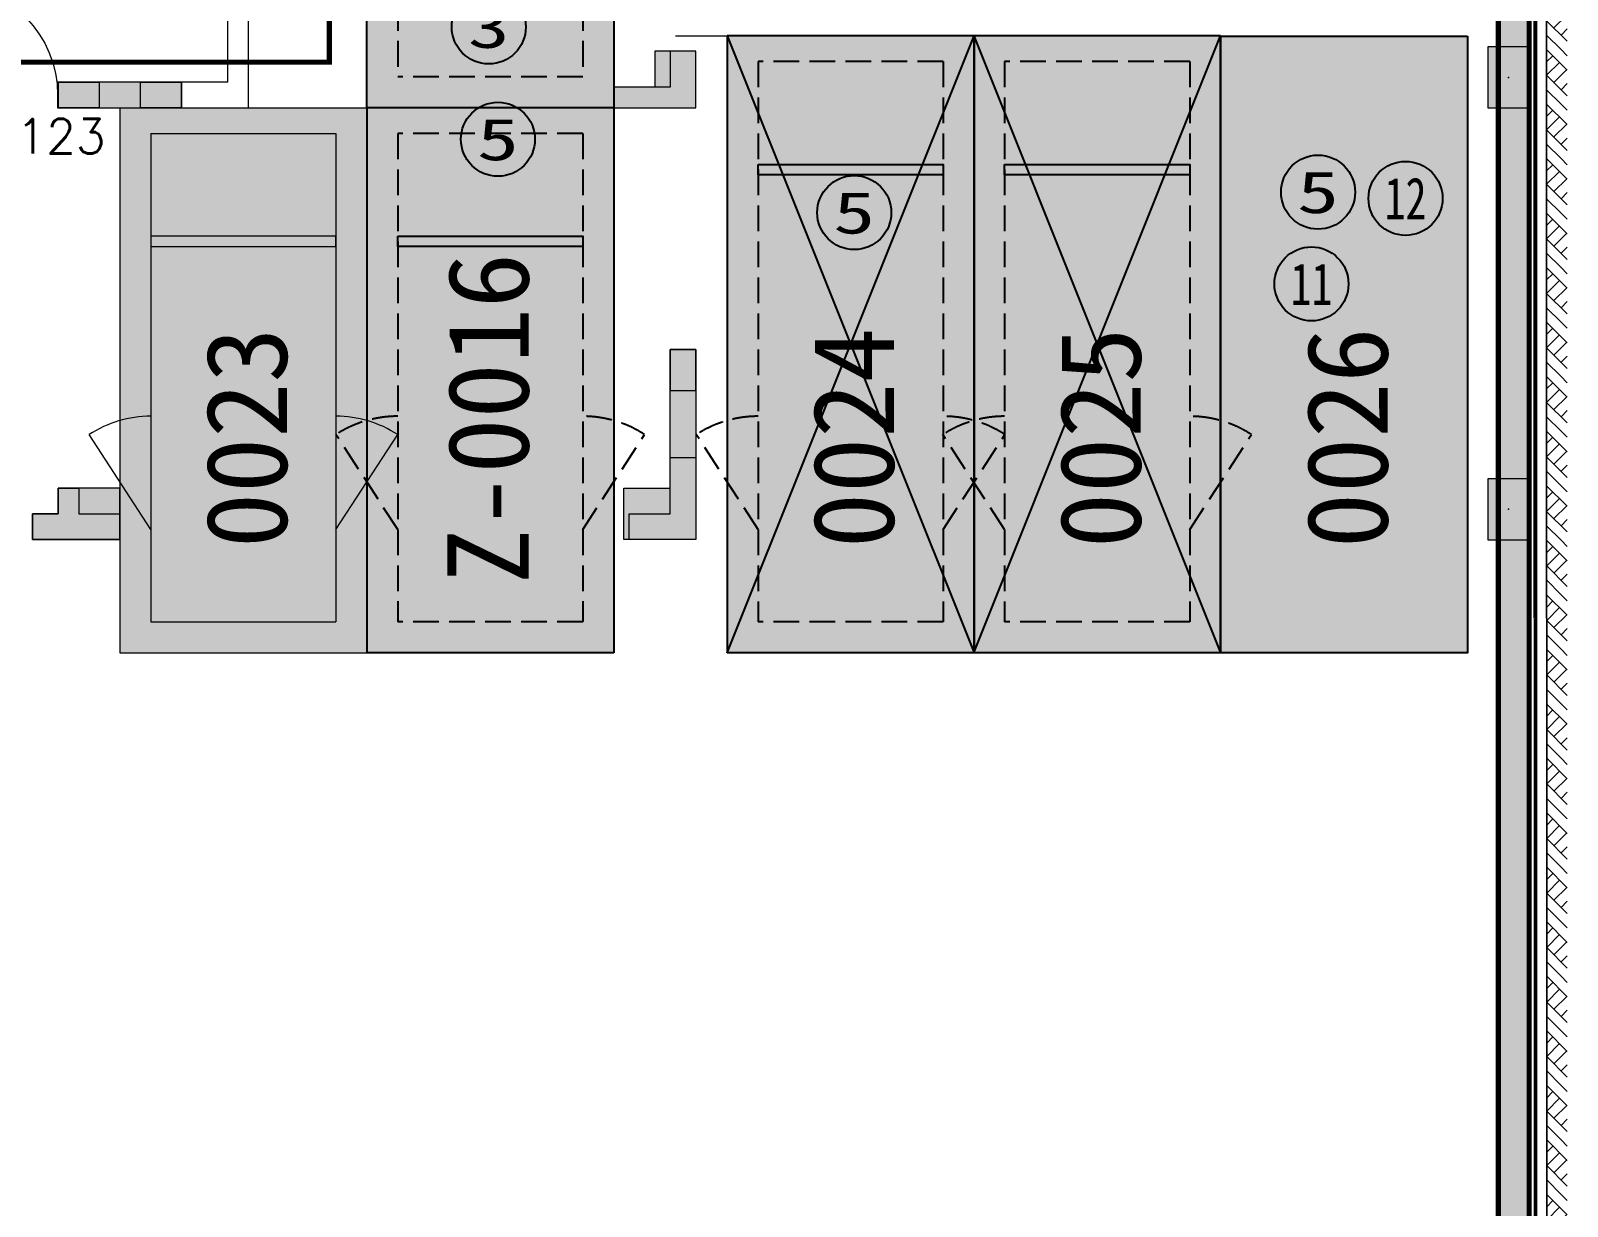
# Model space of a CAD drawing. Extents: x -264757 to 1033689, y 4049843 to 4347093.
# Drawn here: x 20444 to 35381, y 4296629 to 4308063 of the extents above; entities that cross this region are included whole.
import ezdxf
from ezdxf.enums import TextEntityAlignment as Align

# ---------------------------------------------------------------- set-up
doc = ezdxf.new("R2010")
doc.units = 0
doc.header["$LTSCALE"] = 1000
doc.header["$MEASUREMENT"] = 0
doc.linetypes.add('AX-01DK-PB01$1$A-001-车位参照B1$0$A-001-车位参照B1$0$A-001-车位参照B1$0$A-H4-001-基本图形$0$A-001-车位B1$0$DASH', pattern=[0.35, 0.25, -0.1])
doc.linetypes.add('DASH', pattern=[0.35, 0.25, -0.1])
doc.layers.add('AX-01DK-PB01$0$AX-001DK-01-PB01-02$0$A-3-WinF(Text)', color=8, linetype='Continuous', plot=False)
for name, color, linetype in [('不利因素11-尽端停车', 7, 'Continuous'), ('不利因素12-不满足一次性出车', 7, 'Continuous'), ('不利因素3-紧邻房间出入口', 7, 'Continuous'), ('不利因素5-单面靠墙', 7, 'Continuous'), ('不可售车位', 255, 'Continuous'), ('大车位', 7, 'Continuous'), ('子母车位', 7, 'Continuous'), ('普通车位', 7, 'Continuous')]:
    doc.layers.add(name, color=color, linetype=linetype)
doc.layers.add('无关图层', color=8, linetype='Continuous', lineweight=0)
doc.layers.add('车位归属楼栋范围线', color=7, linetype='Continuous', true_color=0x19e6c7)
doc.styles.add('AX-01DK-PB01$0$AX-001DK-01-PB01-02$0$_TCH_WINDOW', font='SIMPLEX', dxfattribs={"bigfont": 'GBCBIG'})
doc.styles.add('AX-ACK-BIANH1$0$黑体', font='simhei.ttf')
doc.styles.add('SX-ACK-PB01-WNC-ALL$0$黑体', font='simhei.ttf')
doc.styles.add('黑体', font='simhei.ttf')

# ---------------------------------------------------------------- blocks, each defined once
blk = doc.blocks.new('SX-ACK-PB01-WNC-ALL$0$20200722.21183209')
at = {"layer": '不利因素5-单面靠墙', "true_color": 0x6d711d}
h = blk.add_hatch(color=66, dxfattribs=at)
h.dxf.hatch_style = 1
edge = h.paths.add_edge_path()
edge.add_arc((360, 360), 360, 0, 360)
at = {"layer": '不利因素5-单面靠墙'}
blk.add_circle((360, 360), 360, dxfattribs=at)
at = {"layer": '不利因素5-单面靠墙', "style": 'SX-ACK-PB01-WNC-ALL$0$黑体', "width": 1.390625}
blk.add_text('5', height=407, dxfattribs=at).set_placement((156, 156), (564, 156), align=Align.FIT)
blk = doc.blocks.new('SX-ACK-PB01-WNC-ALL$0$20200722.21182536')
at = {"layer": '不利因素3-紧邻房间出入口', "true_color": 0xe4d218}
h = blk.add_hatch(color=52, dxfattribs=at)
h.dxf.hatch_style = 1
edge = h.paths.add_edge_path()
edge.add_arc((360, 360), 360, 0, 360)
at = {"layer": '不利因素3-紧邻房间出入口'}
blk.add_circle((360, 360), 360, dxfattribs=at)
at = {"layer": '不利因素3-紧邻房间出入口', "style": 'SX-ACK-PB01-WNC-ALL$0$黑体', "width": 1.390625}
blk.add_text('3', height=407, dxfattribs=at).set_placement((156, 156), (564, 156), align=Align.FIT)
blk = doc.blocks.new('20200722.21185040')
at = {"layer": '不利因素11-尽端停车', "true_color": 0xf21b23}
h = blk.add_hatch(color=240, dxfattribs=at)
h.dxf.hatch_style = 1
edge = h.paths.add_edge_path()
edge.add_arc((360, 360), 360, 0, 360)
at = {"layer": '不利因素11-尽端停车'}
blk.add_circle((360, 360), 360, dxfattribs=at)
at = {"layer": '不利因素11-尽端停车', "style": '黑体', "width": 0.695313}
blk.add_text('11', height=407.3, dxfattribs=at).set_placement((156, 156), (564, 156), align=Align.FIT)
blk = doc.blocks.new('20200722.21185335')
at = {"layer": '不利因素12-不满足一次性出车', "true_color": 0x201adc}
h = blk.add_hatch(color=182, dxfattribs=at)
h.dxf.hatch_style = 1
edge = h.paths.add_edge_path()
edge.add_arc((360, 360), 360, 0, 360)
at = {"layer": '不利因素12-不满足一次性出车'}
blk.add_circle((360, 360), 360, dxfattribs=at)
at = {"layer": '不利因素12-不满足一次性出车', "style": '黑体', "width": 0.695313}
blk.add_text('12', height=407.3, dxfattribs=at).set_placement((156, 156), (564, 156), align=Align.FIT)
blk = doc.blocks.new('sadfsadfasf')
at = {"layer": '不可售车位', "true_color": 0x757b8a}
h = blk.add_hatch(color=8, dxfattribs=at)
h.dxf.hatch_style = 1
h.paths.add_polyline_path([(2400, 6000), (2400, 0), (0, 0), (0, 6000)])
at = {"layer": '不可售车位', "color": 8, "true_color": 0x757b8a}
blk.add_lwpolyline([(2400, 6000), (2400, 0), (0, 0), (0, 6000)], close=True, dxfattribs=at)
blk = doc.blocks.new('AX-01DK-PB01$1$$LinePat$素土夯实')
at = {"layer": '无关图层'}
for p, q in [((0, -210), (210, 0)), ((120, -300), (420, 0)), ((420, 0), (608, -188)), ((495, -300), (795, 0)), ((615, 0), (705, -90)), ((210, -210), (300, -300)), ((315, -105), (502, -293)), ((705, -300), (795, -210))]:
    blk.add_line(p, q, dxfattribs=at)
blk = doc.blocks.new('SX-CK-PB001-WNC$1$20211103.13313888')
at = {"layer": '无关图层'}
h = blk.add_hatch(color=256, dxfattribs=at)
h.dxf.hatch_style = 1
h.paths.add_polyline_path([(0, 600), (400, 600), (400, 0), (0, 0)])
blk.add_lwpolyline([(0, 600), (400, 600), (400, 0), (0, 0)], close=True, dxfattribs=at)
blk.add_point((200, 300), dxfattribs=at)
blk = doc.blocks.new('AX-01DK-PB01$0$$DorLib2D$00000001')
at = {"layer": '无关图层'}
for p, q in [((0.45, 0.975), (0.5, 0.975)), ((0.45, 0), (0.45, 0.975)), ((0.5, 0), (0.5, 0.975)), ((0.5, 0), (0.45, 0))]:
    blk.add_line(p, q, dxfattribs=at)
at = {"layer": '无关图层', "lineweight": 13}
blk.add_arc((0.475, 0), 0.975, 91.4693, 180, dxfattribs=at)
blk = doc.blocks.new('A$C741380cb')
at = {"layer": '子母车位', "true_color": 0x0617f9}
h = blk.add_hatch(color=5, dxfattribs=at)
h.dxf.hatch_style = 1
h.paths.add_polyline_path([(2400, 0), (2400, -10400), (0, -10400), (0, 0)])
blk = doc.blocks.new('A$C7e5eb487')
at = {"layer": '普通车位', "true_color": 0xf18f8e}
h = blk.add_hatch(color=11, dxfattribs=at)
h.dxf.hatch_style = 1
h.paths.add_polyline_path([(2400, 0), (2400, -5300), (0, -5300), (0, 0)])

msp = doc.modelspace()

# ---------------------------------------------------------------- hatches: boundary and pattern name
at = {"layer": '大车位', "true_color": 0xe806f9}
h = msp.add_hatch(color=6, dxfattribs=at)
h.dxf.hatch_style = 1
h.paths.add_polyline_path([(29614.5, 4302012.3), (29614.5, 4308012.3), (27214.5, 4308012.3), (27214.5, 4302012.3)])
h = msp.add_hatch(color=6, dxfattribs=at)
h.dxf.hatch_style = 1
h.paths.add_polyline_path([(32011.1, 4302012.3), (32011.1, 4308012.3), (29611.1, 4308012.3), (29611.1, 4302012.3)])
at = {"layer": '无关图层'}
h = msp.add_hatch(dxfattribs=at)
h.set_pattern_fill('钢筋混凝土', color=256, scale=100)
h.set_pattern_definition([(45, (-1162769.92, 4676018.46), (-176.776695, 176.776695), []), (50, (-1162769.9, 4676018.46), (717.26018, -62.75213), [75, -825]), (355, (-1162769.9, 4676018.46), (-138.75133, 752.19213), [60, -660]), (100.4514, (-1162710.15, 4676013.2), (578.5094, 689.43954), [63.7402, -701.1421]), (46.1842, (-1162769.9, 4676218.46), (1067.24105, -165.519), [112.5, -1237.5]), (96.6356, (-1162681, 4676204.7), (934.6627, 974.1179), [95.6103, -1051.713]), (351.1842, (-1162769.9, 4676218.5), (934.6619, 974.1186), [90, -990]), (21, (-1162669.9, 4676168.46), (596.90705, -402.6189), [75, -825]), (326, (-1162669.9, 4676168.46), (243.31533, 725.15005), [60, -660]), (71.4514, (-1162620.2, 4676134.9), (840.22263, 322.5305), [63.7402, -701.1421]), (37.5, (-1162769.92, 4676018.46), (12.159855, 332.893854), [0, -652, 0, -670, 0, -662.5]), (7.5, (-1162769.92, 4676018.46), (263.06954, 394.41171), [0, -382, 0, -637, 0, -252.5]), (327.5, (-1162992.92, 4676018.46), (533.822436, -22.55487), [0, -250, 0, -780, 0, -1035]), (317.5, (-1163092.92, 4676018.46), (583.18617, 100.10498), [0, -325, 0, -518, 0, -735])])
h.paths.add_polyline_path([(34710.6, 4289478), (35010.6, 4289478), (35010.6, 4315662.6), (26911, 4315662.6), (26911, 4315362.6), (34710.6, 4315362.6)])
for points in [[(34711, 4309466.7), (34711.1, 4257299.3), (35011.1, 4257299.3), (35011, 4309466.7)], [(26911, 4307862.6), (26510.8, 4307862.6), (26510.8, 4307512.6), (26110.8, 4307512.6), (26111.2, 4307312.6), (26911, 4307312.6)], [(20710.3, 4307562.6), (21110.3, 4307563.1), (21110.3, 4307312.1), (20710.3, 4307311.5)], [(21511, 4307562.6), (21911, 4307563.1), (21911, 4307312.1), (21511, 4307311.5)], [(26660.8, 4304962.6), (26661.1, 4304562.6), (26911, 4304562.6), (26910.6, 4304962.6)], [(26210.4, 4303612.8), (26661.1, 4303612.4), (26660.8, 4303912.2), (26911.1, 4303912.2), (26910.8, 4303112.6), (26210.1, 4303113)], [(21311.7, 4303612.6), (20711.7, 4303612.6), (20711.7, 4303362.6), (20461.3, 4303362.6), (20461.3, 4303112.6), (21311.7, 4303112.6)]]:
    msp.add_hatch(color=256, dxfattribs=at).paths.add_polyline_path(points)
h = msp.add_hatch(color=256, dxfattribs=at)
h.dxf.hatch_style = 1
h.paths.add_polyline_path([(26910.8, 4307862.6), (26660.8, 4307862.6), (26660.8, 4307512.6), (26110.8, 4307512.6), (26110.8, 4307312.6), (26910.8, 4307312.6)])
h = msp.add_hatch(color=256, dxfattribs=at)
h.dxf.hatch_style = 1
h.paths.add_polyline_path([(26910.8, 4307862.6), (26660.8, 4307862.6), (26660.8, 4307512.6), (26110.8, 4307512.6), (26110.8, 4307312.6), (26910.8, 4307312.6)])
h = msp.add_hatch(color=256, dxfattribs=at)
h.dxf.hatch_style = 1
h.paths.add_polyline_path([(21911, 4307563.1), (20710.3, 4307563.1), (20710.3, 4307311.5), (21911, 4307311.5)])
h = msp.add_hatch(color=256, dxfattribs=at)
h.dxf.hatch_style = 1
h.paths.add_polyline_path([(26410.8, 4303262.6), (26410.8, 4303512.6), (26660.8, 4303512.6), (26660.7, 4304962.6), (26910.7, 4304962.6), (26910.8, 4303262.6)])
h = msp.add_hatch(color=256, dxfattribs=at)
h.dxf.hatch_style = 1
h.paths.add_polyline_path([(20461.3, 4303112.6), (20461.3, 4303362.6), (20711.3, 4303362.6), (20711.3, 4303612.6), (20911.3, 4303612.6), (20911.3, 4303362.6), (21311.3, 4303362.6), (21311.3, 4303112.6), (20911.3, 4303112.6)])

# ---------------------------------------------------------------- linework, layer by layer
at = {"layer": '大车位', "color": 83}
for p, q in [((27214.5, 4308012.3, 0), (27214.5, 4302012.3, 0)), ((29614.5, 4308012.3, 0), (27214.5, 4308012.3, 0)), ((29611.1, 4308012.3, 0), (29611.1, 4302012.3, 0)), ((32011.1, 4308012.3, 0), (29611.1, 4308012.3, 0)), ((29614.5, 4308012.3, 0), (29614.5, 4302012.3, 0)), ((32011.1, 4308012.3, 0), (32011.1, 4302012.3, 0)), ((29614.5, 4302012.3, 0), (27214.5, 4302012.3, 0)), ((32011.1, 4302012.3, 0), (29611.1, 4302012.3, 0))]:
    msp.add_line(p, q, dxfattribs=at)
at = {"layer": '大车位', "color": 8, "linetype": 'AX-01DK-PB01$1$A-001-车位参照B1$0$A-001-车位参照B1$0$A-001-车位参照B1$0$A-H4-001-基本图形$0$A-001-车位B1$0$DASH'}
for p, q in [((29314.5, 4307762.3, 0), (27514.5, 4307762.3, 0)), ((27514.5, 4307762.3, 0), (27514.5, 4302312.3, 0)), ((29314.5, 4307762.3, 0), (29314.5, 4302312.3, 0)), ((31711.1, 4307762.3, 0), (29911.1, 4307762.3, 0)), ((29911.1, 4307762.3, 0), (29911.1, 4302312.3, 0)), ((31711.1, 4307762.3, 0), (31711.1, 4302312.3, 0)), ((29314.5, 4302312.3, 0), (27514.5, 4302312.3, 0)), ((31711.1, 4302312.3, 0), (29911.1, 4302312.3, 0))]:
    msp.add_line(p, q, dxfattribs=at)
at = {"layer": '大车位', "color": 83, "elevation": 0}
for points in [[(27214.5, 4302012.3), (29614.5, 4308012.3)], [(27214.5, 4308012.3), (29614.5, 4302012.3)], [(29611.1, 4302012.3), (32011.1, 4308012.3)], [(29611.1, 4308012.3), (32011.1, 4302012.3)]]:
    msp.add_lwpolyline(points, dxfattribs=at)
at = {"layer": '大车位', "elevation": 0}
for points in [[(27514.5, 4306762.3), (29314.5, 4306762.3), (29314.5, 4306662.3), (27514.5, 4306662.3)], [(29911.1, 4306762.3), (31711.1, 4306762.3), (31711.1, 4306662.3), (29911.1, 4306662.3)]]:
    msp.add_lwpolyline(points, close=True, dxfattribs=at)
at = {"layer": '大车位', "linetype": 'AX-01DK-PB01$1$A-001-车位参照B1$0$A-001-车位参照B1$0$A-001-车位参照B1$0$A-H4-001-基本图形$0$A-001-车位B1$0$DASH', "elevation": 0}
for points in [[(27514.5, 4303212.3), (26914.5, 4304134.2)], [(29911.1, 4303212.3), (29311.1, 4304134.2)], [(29314.5, 4303212.3), (29914.5, 4304134.2)], [(31711.1, 4303212.3), (32311.1, 4304134.2)]]:
    msp.add_lwpolyline(points, dxfattribs=at)
at = {"layer": '大车位', "linetype": 'AX-01DK-PB01$1$A-001-车位参照B1$0$A-001-车位参照B1$0$A-001-车位参照B1$0$A-H4-001-基本图形$0$A-001-车位B1$0$DASH'}
for centre, start, end in [((27514.5, 4303212.3, 0), 90, 123.05573), ((29911.1, 4303212.3, 0), 90, 123.05573), ((29314.5, 4303212.3, 0), 56.94427, 90), ((31711.1, 4303212.3, 0), 56.94427, 90)]:
    msp.add_arc(centre, 1100, start, end, dxfattribs=at)
at = {"layer": '子母车位', "color": 8, "linetype": 'AX-01DK-PB01$1$A-001-车位参照B1$0$A-001-车位参照B1$0$A-001-车位参照B1$0$A-H4-001-基本图形$0$A-001-车位B1$0$DASH'}
for p, q in [((24011.2, 4312162.6), (24011.2, 4307612.6, 0)), ((25811.2, 4312162.6), (25811.2, 4307612.6, 0)), ((25811.2, 4307612.6, 0), (24011.2, 4307612.6, 0)), ((25811.1, 4307062.6, 0), (24011.1, 4307062.6, 0)), ((24011.1, 4307062.6, 0), (24011.1, 4302312.6)), ((25811.1, 4307062.6, 0), (25811.1, 4302312.6)), ((25811.1, 4302312.6), (24011.1, 4302312.6))]:
    msp.add_line(p, q, dxfattribs=at)
at = {"layer": '子母车位', "color": 83}
for p, q in [((23711.1, 4307312.6, 0), (23711.1, 4302012.6)), ((26111.1, 4307312.6, 0), (23711.1, 4307312.6, 0)), ((26111.1, 4307312.6, 0), (26111.1, 4302012.6)), ((26111.1, 4302012.6), (23711.1, 4302012.6))]:
    msp.add_line(p, q, dxfattribs=at)
msp.add_lwpolyline([(23711.2, 4312412.6), (26111.2, 4312412.6), (26111.1, 4307312.6), (23711.1, 4307312.6)], close=True, dxfattribs=at)
at = {"layer": '子母车位', "elevation": 0}
msp.add_lwpolyline([(24011.1, 4306062.6), (25811.1, 4306062.6), (25811.1, 4305962.6), (24011.1, 4305962.6)], close=True, dxfattribs=at)
at = {"layer": '子母车位', "linetype": 'AX-01DK-PB01$1$A-001-车位参照B1$0$A-001-车位参照B1$0$A-001-车位参照B1$0$A-H4-001-基本图形$0$A-001-车位B1$0$DASH', "elevation": 0}
for points in [[(24011.1, 4303212.6), (23411.1, 4304134.6)], [(25811.1, 4303212.6), (26411.1, 4304134.6)]]:
    msp.add_lwpolyline(points, dxfattribs=at)
at = {"layer": '子母车位', "linetype": 'AX-01DK-PB01$1$A-001-车位参照B1$0$A-001-车位参照B1$0$A-001-车位参照B1$0$A-H4-001-基本图形$0$A-001-车位B1$0$DASH'}
for centre, start, end in [((24011.1, 4303212.6), 90, 123.05573), ((25811.1, 4303212.6), 56.94427, 90)]:
    msp.add_arc(centre, 1100, start, end, dxfattribs=at)
at = {"layer": '无关图层'}
for p, q in [((35183, 4256447.1), (35180.3, 4315832.6)), ((35180.3, 4315832.6), (35183, 4256447.1)), ((35063, 4256566.3), (35060.3, 4315712.6)), ((35070.3, 4315722.6), (35073, 4256556.4)), ((35080.3, 4315732.6), (35083, 4256546.5)), ((22561.3, 4307312.6), (22561.3, 4311812.6)), ((22361.3, 4307562.6), (22361.3, 4311612.6)), ((34711, 4309466.7), (34711.1, 4257299.3)), ((35011, 4309466.7), (35011.1, 4257299.3)), ((26710.4, 4308012.8), (27760.4, 4308012.2)), ((22361.3, 4307562.6), (20704.8, 4307562.6)), ((20704.8, 4307562.6), (20704.8, 4307312.6)), ((20704.8, 4307312.6), (22561.3, 4307312.6)), ((21311.1, 4307312.6), (21311.1, 4302012.6, 0)), ((21311.1, 4307312.6), (23711.1, 4307312.6)), ((23711.1, 4307312.6), (23711.1, 4302012.6, 0)), ((21611.1, 4307062.6), (23411.1, 4307062.6)), ((21611.1, 4307062.6), (21611.1, 4302312.6, 0)), ((23411.1, 4307062.6), (23411.1, 4302312.6, 0)), ((21611.1, 4302312.6, 0), (23411.1, 4302312.6, 0)), ((21311.1, 4302012.6, 0), (23711.1, 4302012.6, 0))]:
    msp.add_line(p, q, dxfattribs=at)
for points in [[(34710.6, 4286458), (34710.6, 4256908.1), (26760.7, 4256908.1), (26760.7, 4256608.1), (35010.6, 4256608.1), (35010.6, 4315662.6), (26911, 4315662.6), (26911, 4315362.6), (34710.6, 4315362.6), (34710.6, 4289478)], [(21611.1, 4303212.6), (21011.1, 4304134.6)], [(23411.1, 4303212.6), (24011.1, 4304134.6)]]:
    msp.add_lwpolyline(points, dxfattribs=at)
for points in [[(26910.8, 4307862.6), (26660.8, 4307862.6), (26660.8, 4307512.6), (26110.8, 4307512.6), (26110.8, 4307312.6), (26910.8, 4307312.6)], [(26910.8, 4307862.6), (26660.8, 4307862.6), (26660.8, 4307512.6), (26110.8, 4307512.6), (26110.8, 4307312.6), (26910.8, 4307312.6)], [(26911, 4307862.6), (26510.8, 4307862.6), (26510.8, 4307512.6), (26110.8, 4307512.6), (26111.2, 4307312.6), (26911, 4307312.6)], [(20710.3, 4307562.6), (21110.3, 4307563.1), (21110.3, 4307312.1), (20710.3, 4307311.5)], [(21911, 4307563.1), (20710.3, 4307563.1), (20710.3, 4307311.5), (21911, 4307311.5)], [(21511, 4307562.6), (21911, 4307563.1), (21911, 4307312.1), (21511, 4307311.5)], [(23411.1, 4306062.6), (21611.1, 4306062.6), (21611.1, 4305962.6), (23411.1, 4305962.6)], [(26260.8, 4303112.6), (26260.8, 4303362.6), (26660.8, 4303362.6), (26660.8, 4304962.6), (26910.8, 4304962.6), (26910.8, 4303112.6)], [(26660.8, 4304962.6), (26661.1, 4304562.6), (26911, 4304562.6), (26910.6, 4304962.6)], [(26210.4, 4303612.8), (26661.1, 4303612.4), (26660.8, 4303912.2), (26911.1, 4303912.2), (26910.8, 4303112.6), (26210.1, 4303113)], [(20461.3, 4303112.6), (20461.3, 4303362.6), (20711.3, 4303362.6), (20711.3, 4303612.6), (20911.3, 4303612.6), (20911.3, 4303362.6), (21311.3, 4303362.6), (21311.3, 4303112.6), (20911.3, 4303112.6)], [(21311.7, 4303612.6), (20711.7, 4303612.6), (20711.7, 4303362.6), (20461.3, 4303362.6), (20461.3, 4303112.6), (21311.7, 4303112.6)]]:
    msp.add_lwpolyline(points, close=True, dxfattribs=at)
for centre, start, end in [((21611.1, 4303212.6, 0), 90, 123.05573), ((23411.1, 4303212.6, 0), 56.94427, 90)]:
    msp.add_arc(centre, 1100, start, end, dxfattribs=at)
at = {"layer": '车位归属楼栋范围线', "linetype": 'DASH', "ltscale": 5, "const_width": 50}
for points in [[(7360.8, 4286156.9), (10846.5, 4286156.9), (10846.5, 4290078), (26215.4, 4290078), (26210.1, 4285810.3), (35011.1, 4285810.3), (35011.1, 4315662.6), (26911.1, 4315661.4), (26911.1, 4316863.1), (24161.3, 4316863), (24162.1, 4319332.6), (14461.2, 4319333.1), (14461.2, 4316907.9), (9161.7, 4316863), (9161.7, 4319332.6), (-538.8, 4319333.1)], [(-30040.1, 4307786), (-22180.7, 4307786), (-22180.7, 4312789.5), (-14943.1, 4312789.5), (-14943.1, 4307715.7), (-7136.3, 4307715.7), (-7136.3, 4312856.2), (390.6, 4312856.2), (390.6, 4307878.3), (8352.1, 4307878.3), (8352.1, 4312829.7), (15349.9, 4312829.7), (15349.9, 4307756.3), (23347.2, 4307756.3), (23347.2, 4312762.9), (26519, 4312762.9), (26519, 4308301.3), (34710.6, 4308301.3), (34710.6, 4256608.1)]]:
    msp.add_lwpolyline(points, dxfattribs=at)

# ---------------------------------------------------------------- block references
at = {"layer": '不利因素11-尽端停车'}
msp.add_blockref('20200722.21185040', (32534.5, 4305240.1, 0), dxfattribs=at)
at = {"layer": '不利因素12-不满足一次性出车'}
msp.add_blockref('20200722.21185335', (33448.7, 4306071.6, 0), dxfattribs=at)
at = {"layer": '不利因素3-紧邻房间出入口'}
msp.add_blockref('SX-ACK-PB01-WNC-ALL$0$20200722.21182536', (24536.8, 4307739.5, 0), dxfattribs=at)
at = {"layer": '不利因素5-单面靠墙'}
for p in [(24626, 4306646.6, 0), (32598.6, 4306132.3, 0), (28089.6, 4305933.5, 0)]:
    msp.add_blockref('SX-ACK-PB01-WNC-ALL$0$20200722.21183209', p, dxfattribs=at)
at = {"layer": '不可售车位'}
msp.add_blockref('sadfsadfasf', (32011.1, 4302011.1, 0), dxfattribs=at)
at = {"layer": '子母车位', "extrusion": (0, 0, -1), "zscale": -1, "rotation": 180.0000000000001}
msp.add_blockref('A$C741380cb', (-23711.1, 4302012.6), dxfattribs=at)
at = {"layer": '无关图层'}
ref = msp.add_blockref('AX-01DK-PB01$0$$DorLib2D$00000001', (20154.8, 4307437.6), dxfattribs=dict(at, xscale=1100, yscale=-1100, zscale=250, rotation=179.9999999995595))
ref.add_attrib('A', 'FM乙1123', (19163.8, 4306867.3), dxfattribs={"layer": 'AX-01DK-PB01$0$AX-001DK-01-PB01-02$0$A-3-WinF(Text)', "height": 337.59, "rotation": 360, "style": 'AX-01DK-PB01$0$AX-001DK-01-PB01-02$0$_TCH_WINDOW'})
at = {"layer": '无关图层', "xscale": 0.6669528530761182, "yscale": 0.6666666666666666, "zscale": 0.6666666666666666, "rotation": 90.00261252473601}
for p in [(35180.6, 4307879.2), (35180.7, 4307349), (35180.7, 4306818.7), (35180.7, 4306288.5), (35180.7, 4305758.3), (35180.7, 4305228), (35180.8, 4304697.8), (35180.8, 4304167.6), (35180.8, 4303637.4), (35180.8, 4303107.1), (35180.9, 4302576.9), (35180.9, 4302046.7), (35180.9, 4301516.5), (35180.9, 4300986.2), (35181, 4300456), (35181, 4299925.8), (35181, 4299395.5), (35181, 4298865.3), (35181.1, 4298335.1), (35181.1, 4297804.9), (35181.1, 4297274.6), (35181.1, 4296744.4), (35181.2, 4296214.2)]:
    msp.add_blockref('AX-01DK-PB01$1$$LinePat$素土夯实', p, dxfattribs=at)
at = {"layer": '无关图层'}
for p in [(34610.6, 4307308), (34610.6, 4303108)]:
    msp.add_blockref('SX-CK-PB001-WNC$1$20211103.13313888', p, dxfattribs=at)
at = {"layer": '普通车位', "rotation": 180}
msp.add_blockref('A$C7e5eb487', (23711.1, 4302012.6, 0), dxfattribs=at)

# ---------------------------------------------------------------- texts
at = {"layer": '无关图层', "style": 'AX-ACK-BIANH1$0$黑体'}
for s, p in [('Z-0016', (25283.9, 4302682.1)), ('0023', (22934.8, 4303030.5, 0)), ('0024', (28834.8, 4303030.1, 0)), ('0025', (31234.8, 4303030.1, 0)), ('0026', (33634.8, 4303030.1, 0))]:
    msp.add_text(s, height=788.61, rotation=90, dxfattribs=at).set_placement(p)

doc.saveas('drawing.dxf')
